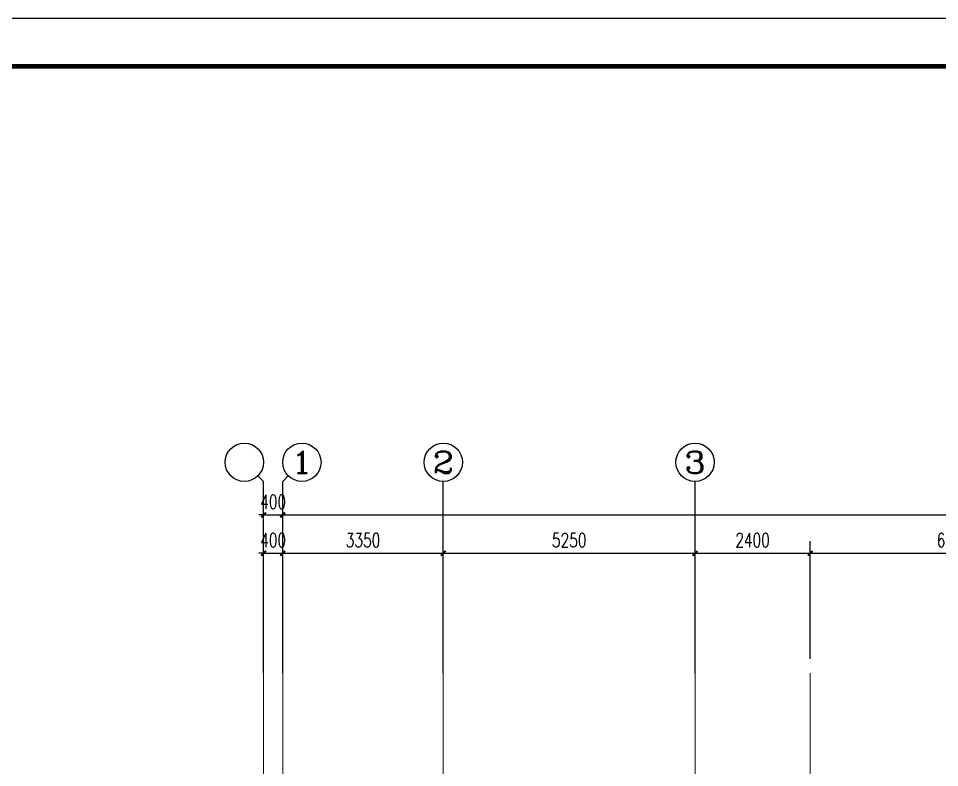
# Model space of a CAD drawing. Extents: x 1031190 to 1725648, y 733081 to 1571294.
# Drawn here: x 1287676 to 1306888, y 1078876 to 1094510 of the extents above; entities that cross this region are included whole.
import ezdxf
from ezdxf.enums import TextEntityAlignment as Align

# ---------------------------------------------------------------- set-up
doc = ezdxf.new("R2010")
doc.units = 0
doc.header["$LTSCALE"] = 1000
doc.header["$MEASUREMENT"] = 0
doc.linetypes.add('ACAD_ISO10W100', pattern=[18.5, 12, -3, 0.5, -3])
doc.linetypes.add('DOTE', pattern=[2.42, 2, -0.2, 0.02, -0.2])
for name, color, linetype in [('AXIS', 3, 'Continuous'), ('AXIS_TEXT', 4, 'Continuous'), ('C-AXIS(轴号)', 3, 'Continuous'), ('C-AXIS-T(字)', 7, 'Continuous'), ('图框', 140, 'Continuous')]:
    doc.layers.add(name, color=color, linetype=linetype)
doc.layers.add('DOTE', color=19, linetype='DOTE', lineweight=9)
doc.styles.add('_TCH_AXIS', font='COMPLEX', dxfattribs={"bigfont": 'GBCBIG'})
doc.styles.add('_TCH_DIM_T3', font='SIMPLEX', dxfattribs={"width": 0.705882, "bigfont": 'GBCBIG'})
doc.styles.add('COMPLEX', font='COMPLEX')
doc.dimstyles.new('_TCH_ARCH&&100', dxfattribs={"dimtxt": 297.5, "dimasz": 100, "dimexe": 250, "dimexo": 300, "dimgap": 126.25, "dimtad": 1, "dimdec": 0, "dimzin": 0, "dimdsep": 46, "dimtxsty": '_TCH_DIM_T3', "dimblk": 'ARCHTICK', "dimcen": 0.09, "dimclrt": 7, "dimazin": 2, "dimtfac": 1, "dimtdec": 0, "dimtix": 1, "dimtmove": 2, "dimatfit": 3, "dimfxl": 0, "dimtolj": 1, "dimtzin": 0, "dimarcsym": 0})

# ---------------------------------------------------------------- blocks, each defined once
blk = doc.blocks.new('_ArchTick')
at = {"color": 0, "linetype": 'ByBlock', "const_width": 0.4}
blk.add_lwpolyline([(-0.5, -0.5), (0.5, 0.5)], dxfattribs=at)
blk = doc.blocks.new('*D307')
at = {"layer": 'AXIS', "color": 0, "lineweight": -2}
for p, q in [((1293188, 1081148), (1293188, 1084398)), ((1365088, 1081148), (1365088, 1084398)), ((1293188, 1084148), (1365088, 1084148))]:
    blk.add_line(p, q, dxfattribs=at)
at = {"layer": 'Defpoints', "color": 0}
for p in [(1365088, 1084148), (1293188, 1080848), (1365088, 1080848)]:
    blk.add_point(p, dxfattribs=at)
at = {"layer": 'AXIS', "color": 0, "lineweight": -2, "xscale": 100, "yscale": 100, "zscale": 100, "rotation": 180}
blk.add_blockref('_ArchTick', (1293188, 1084148), dxfattribs=at)
at = {"layer": 'AXIS', "color": 0, "lineweight": -2, "xscale": 100, "yscale": 100, "zscale": 100}
blk.add_blockref('_ArchTick', (1365088, 1084148), dxfattribs=at)
at = {"layer": 'AXIS', "color": 7, "insert": (1329138, 1084423), "char_height": 297.5, "attachment_point": 5, "style": '_TCH_DIM_T3'}
blk.add_mtext('\\A1;71900', dxfattribs=at)
blk = doc.blocks.new('*D308')
at = {"layer": 'AXIS', "color": 0, "lineweight": -2}
for p, q in [((1292788, 1081148), (1292788, 1084398)), ((1293188, 1081148), (1293188, 1084398)), ((1292788, 1084148), (1292688, 1084148)), ((1292788, 1084148), (1293188, 1084148)), ((1293188, 1084148), (1293288, 1084148))]:
    blk.add_line(p, q, dxfattribs=at)
at = {"layer": 'Defpoints', "color": 0}
for p in [(1293188, 1084148), (1292788, 1080848), (1293188, 1080848)]:
    blk.add_point(p, dxfattribs=at)
at = {"layer": 'AXIS', "color": 0, "lineweight": -2, "xscale": 100, "yscale": 100, "zscale": 100}
blk.add_blockref('_ArchTick', (1292788, 1084148), dxfattribs=at)
at = {"layer": 'AXIS', "color": 0, "lineweight": -2, "xscale": 100, "yscale": 100, "zscale": 100, "rotation": 180}
blk.add_blockref('_ArchTick', (1293188, 1084148), dxfattribs=at)
at = {"layer": 'AXIS', "color": 7, "insert": (1292988, 1084423), "char_height": 297.5, "attachment_point": 5, "style": '_TCH_DIM_T3'}
blk.add_mtext('\\A1;400', dxfattribs=at)
blk = doc.blocks.new('*D309')
at = {"layer": 'AXIS', "color": 0, "lineweight": -2}
for p, q in [((1292788, 1081148), (1292788, 1083598)), ((1293188, 1081148), (1293188, 1083598)), ((1292788, 1083348), (1292688, 1083348)), ((1292788, 1083348), (1293188, 1083348)), ((1293188, 1083348), (1293288, 1083348))]:
    blk.add_line(p, q, dxfattribs=at)
at = {"layer": 'Defpoints', "color": 0}
for p in [(1293188, 1083348), (1292788, 1080848), (1293188, 1080848)]:
    blk.add_point(p, dxfattribs=at)
at = {"layer": 'AXIS', "color": 0, "lineweight": -2, "xscale": 100, "yscale": 100, "zscale": 100}
blk.add_blockref('_ArchTick', (1292788, 1083348), dxfattribs=at)
at = {"layer": 'AXIS', "color": 0, "lineweight": -2, "xscale": 100, "yscale": 100, "zscale": 100, "rotation": 180}
blk.add_blockref('_ArchTick', (1293188, 1083348), dxfattribs=at)
at = {"layer": 'AXIS', "color": 7, "insert": (1292988, 1083623), "char_height": 297.5, "attachment_point": 5, "style": '_TCH_DIM_T3'}
blk.add_mtext('\\A1;400', dxfattribs=at)
blk = doc.blocks.new('*D310')
at = {"layer": 'AXIS', "color": 0, "lineweight": -2}
for p, q in [((1293188, 1081148), (1293188, 1083598)), ((1296538, 1081148), (1296538, 1083598)), ((1293188, 1083348), (1296538, 1083348))]:
    blk.add_line(p, q, dxfattribs=at)
at = {"layer": 'Defpoints', "color": 0}
for p in [(1296538, 1083348), (1293188, 1080848), (1296538, 1080848)]:
    blk.add_point(p, dxfattribs=at)
at = {"layer": 'AXIS', "color": 0, "lineweight": -2, "xscale": 100, "yscale": 100, "zscale": 100, "rotation": 180}
blk.add_blockref('_ArchTick', (1293188, 1083348), dxfattribs=at)
at = {"layer": 'AXIS', "color": 0, "lineweight": -2, "xscale": 100, "yscale": 100, "zscale": 100}
blk.add_blockref('_ArchTick', (1296538, 1083348), dxfattribs=at)
at = {"layer": 'AXIS', "color": 7, "insert": (1294863, 1083623), "char_height": 297.5, "attachment_point": 5, "style": '_TCH_DIM_T3'}
blk.add_mtext('\\A1;3350', dxfattribs=at)
blk = doc.blocks.new('*D311')
at = {"layer": 'AXIS', "color": 0, "lineweight": -2}
for p, q in [((1296538, 1081148), (1296538, 1083598)), ((1301788, 1081148), (1301788, 1083598)), ((1296538, 1083348), (1301788, 1083348))]:
    blk.add_line(p, q, dxfattribs=at)
at = {"layer": 'Defpoints', "color": 0}
for p in [(1301788, 1083348), (1296538, 1080848), (1301788, 1080848)]:
    blk.add_point(p, dxfattribs=at)
at = {"layer": 'AXIS', "color": 0, "lineweight": -2, "xscale": 100, "yscale": 100, "zscale": 100, "rotation": 180}
blk.add_blockref('_ArchTick', (1296538, 1083348), dxfattribs=at)
at = {"layer": 'AXIS', "color": 0, "lineweight": -2, "xscale": 100, "yscale": 100, "zscale": 100}
blk.add_blockref('_ArchTick', (1301788, 1083348), dxfattribs=at)
at = {"layer": 'AXIS', "color": 7, "insert": (1299163, 1083623), "char_height": 297.5, "attachment_point": 5, "style": '_TCH_DIM_T3'}
blk.add_mtext('\\A1;5250', dxfattribs=at)
blk = doc.blocks.new('*D312')
at = {"layer": 'AXIS', "color": 0, "lineweight": -2}
for p, q in [((1301788, 1081148), (1301788, 1083598)), ((1304188, 1081148), (1304188, 1083598)), ((1301788, 1083348), (1304188, 1083348))]:
    blk.add_line(p, q, dxfattribs=at)
at = {"layer": 'Defpoints', "color": 0}
for p in [(1304188, 1083348), (1301788, 1080848), (1304188, 1080848)]:
    blk.add_point(p, dxfattribs=at)
at = {"layer": 'AXIS', "color": 0, "lineweight": -2, "xscale": 100, "yscale": 100, "zscale": 100, "rotation": 180}
blk.add_blockref('_ArchTick', (1301788, 1083348), dxfattribs=at)
at = {"layer": 'AXIS', "color": 0, "lineweight": -2, "xscale": 100, "yscale": 100, "zscale": 100}
blk.add_blockref('_ArchTick', (1304188, 1083348), dxfattribs=at)
at = {"layer": 'AXIS', "color": 7, "insert": (1302988, 1083623), "char_height": 297.5, "attachment_point": 5, "style": '_TCH_DIM_T3'}
blk.add_mtext('\\A1;2400', dxfattribs=at)
blk = doc.blocks.new('*D313')
at = {"layer": 'AXIS', "color": 0, "lineweight": -2}
for p, q in [((1304188, 1081148), (1304188, 1083598)), ((1310188, 1081148), (1310188, 1083598)), ((1304188, 1083348), (1310188, 1083348))]:
    blk.add_line(p, q, dxfattribs=at)
at = {"layer": 'Defpoints', "color": 0}
for p in [(1310188, 1083348), (1304188, 1080848), (1310188, 1080848)]:
    blk.add_point(p, dxfattribs=at)
at = {"layer": 'AXIS', "color": 0, "lineweight": -2, "xscale": 100, "yscale": 100, "zscale": 100, "rotation": 180}
blk.add_blockref('_ArchTick', (1304188, 1083348), dxfattribs=at)
at = {"layer": 'AXIS', "color": 0, "lineweight": -2, "xscale": 100, "yscale": 100, "zscale": 100}
blk.add_blockref('_ArchTick', (1310188, 1083348), dxfattribs=at)
at = {"layer": 'AXIS', "color": 7, "insert": (1307188, 1083623), "char_height": 297.5, "attachment_point": 5, "style": '_TCH_DIM_T3'}
blk.add_mtext('\\A1;6000', dxfattribs=at)
blk = doc.blocks.new('_AXISO')
blk.add_circle((0, 0), 0.5)
at = {"layer": 'AXIS_TEXT', "style": 'COMPLEX', "width": 1.041667}
blk.add_attdef('A', text='', height=0.56, dxfattribs=at).set_placement((-0.25, -0.28), (0.25, -0.28), align=Align.FIT)

msp = doc.modelspace()

# ---------------------------------------------------------------- linework, layer by layer
at = {"layer": 'C-AXIS(轴号)'}
for p, q in [((1292670.5, 1084964.9), (1292787.7, 1084847.8)), ((1293304.9, 1084964.9), (1293187.7, 1084847.8)), ((1292787.7, 1080847.8), (1292787.7, 1084847.8)), ((1293187.7, 1080847.8), (1293187.7, 1084847.8)), ((1296537.7, 1080847.8), (1296537.7, 1084847.8)), ((1301787.7, 1080847.8), (1301787.7, 1084847.8))]:
    msp.add_line(p, q, dxfattribs=at)
at = {"layer": 'DOTE', "linetype": 'ACAD_ISO10W100', "ltscale": 100}
for p, q in [((1292787.7, 1080847.8), (1292787.7, 1057147.8)), ((1293187.7, 1080847.8), (1293187.7, 1057147.8)), ((1296537.7, 1080847.8), (1296537.7, 1057147.8)), ((1301787.7, 1080847.8), (1301787.7, 1057147.8)), ((1304187.7, 1080847.8), (1304187.7, 1063047.8))]:
    msp.add_line(p, q, dxfattribs=at)
at = {"layer": '图框'}
msp.add_lwpolyline([(1278969.8, 1035110.3), (1384069.8, 1035110.3), (1384069.8, 1094510.3), (1278969.8, 1094510.3)], close=True, dxfattribs=at)
at = {"layer": '图框', "const_width": 100}
msp.add_lwpolyline([(1281469.8, 1036110.3), (1383069.8, 1036110.3), (1383069.8, 1093510.3), (1281469.8, 1093510.3)], close=True, dxfattribs=at)

# ---------------------------------------------------------------- block references
at = {"layer": 'C-AXIS(轴号)', "xscale": 800, "yscale": 800, "zscale": 800}
msp.add_blockref('_AXISO', (1292387.7, 1085247.8), dxfattribs=at)
at = {"layer": 'C-AXIS(轴号)'}
ref = msp.add_blockref('_AXISO', (1293587.7, 1085247.8), dxfattribs=dict(at, xscale=800, yscale=800, zscale=800))
ref.add_attrib('A', '1', dxfattribs={"layer": 'C-AXIS-T(字)', "height": 452.5, "style": '_TCH_AXIS', "width": 2.333333}).set_placement((1293361.4, 1085021.5), (1293814, 1085021.5), align=Align.FIT)
ref = msp.add_blockref('_AXISO', (1296537.7, 1085247.8), dxfattribs=dict(at, xscale=800, yscale=800, zscale=800))
ref.add_attrib('A', '2', dxfattribs={"layer": 'C-AXIS-T(字)', "height": 452.5, "style": '_TCH_AXIS', "width": 1.5}).set_placement((1296311.4, 1085021.5), (1296764, 1085021.5), align=Align.FIT)
ref = msp.add_blockref('_AXISO', (1301787.7, 1085247.8), dxfattribs=dict(at, xscale=800, yscale=800, zscale=800))
ref.add_attrib('A', '3', dxfattribs={"layer": 'C-AXIS-T(字)', "height": 452.5, "style": '_TCH_AXIS', "width": 1.5}).set_placement((1301561.4, 1085021.5), (1302014, 1085021.5), align=Align.FIT)

# ---------------------------------------------------------------- dimensions: what is measured, and where the dimension line sits
at = {"layer": 'AXIS'}
for p1, p2, distance, picture, middle in [((1292787.7, 1080847.8), (1293187.7, 1080847.8), 3300, '*D308', (1292987.7, 1084422.8)), ((1293187.7, 1080847.8), (1365087.7, 1080847.8), 3300, '*D307', (1329137.7, 1084422.8)), ((1292787.7, 1080847.8), (1293187.7, 1080847.8), 2500, '*D309', (1292987.7, 1083622.8)), ((1293187.7, 1080847.8), (1296537.7, 1080847.8), 2500, '*D310', (1294862.7, 1083622.8)), ((1296537.7, 1080847.8), (1301787.7, 1080847.8), 2500, '*D311', (1299162.7, 1083622.8)), ((1301787.7, 1080847.8), (1304187.7, 1080847.8), 2500, '*D312', (1302987.7, 1083622.8)), ((1304187.7, 1080847.8), (1310187.7, 1080847.8), 2500, '*D313', (1307187.7, 1083622.8))]:
    dim = msp.add_aligned_dim(p1=p1, p2=p2, distance=distance, dimstyle='_TCH_ARCH&&100', dxfattribs=at)
    dim.commit()
    dim.dimension.update_dxf_attribs({"geometry": picture, "text_midpoint": middle})

doc.saveas('drawing.dxf')
